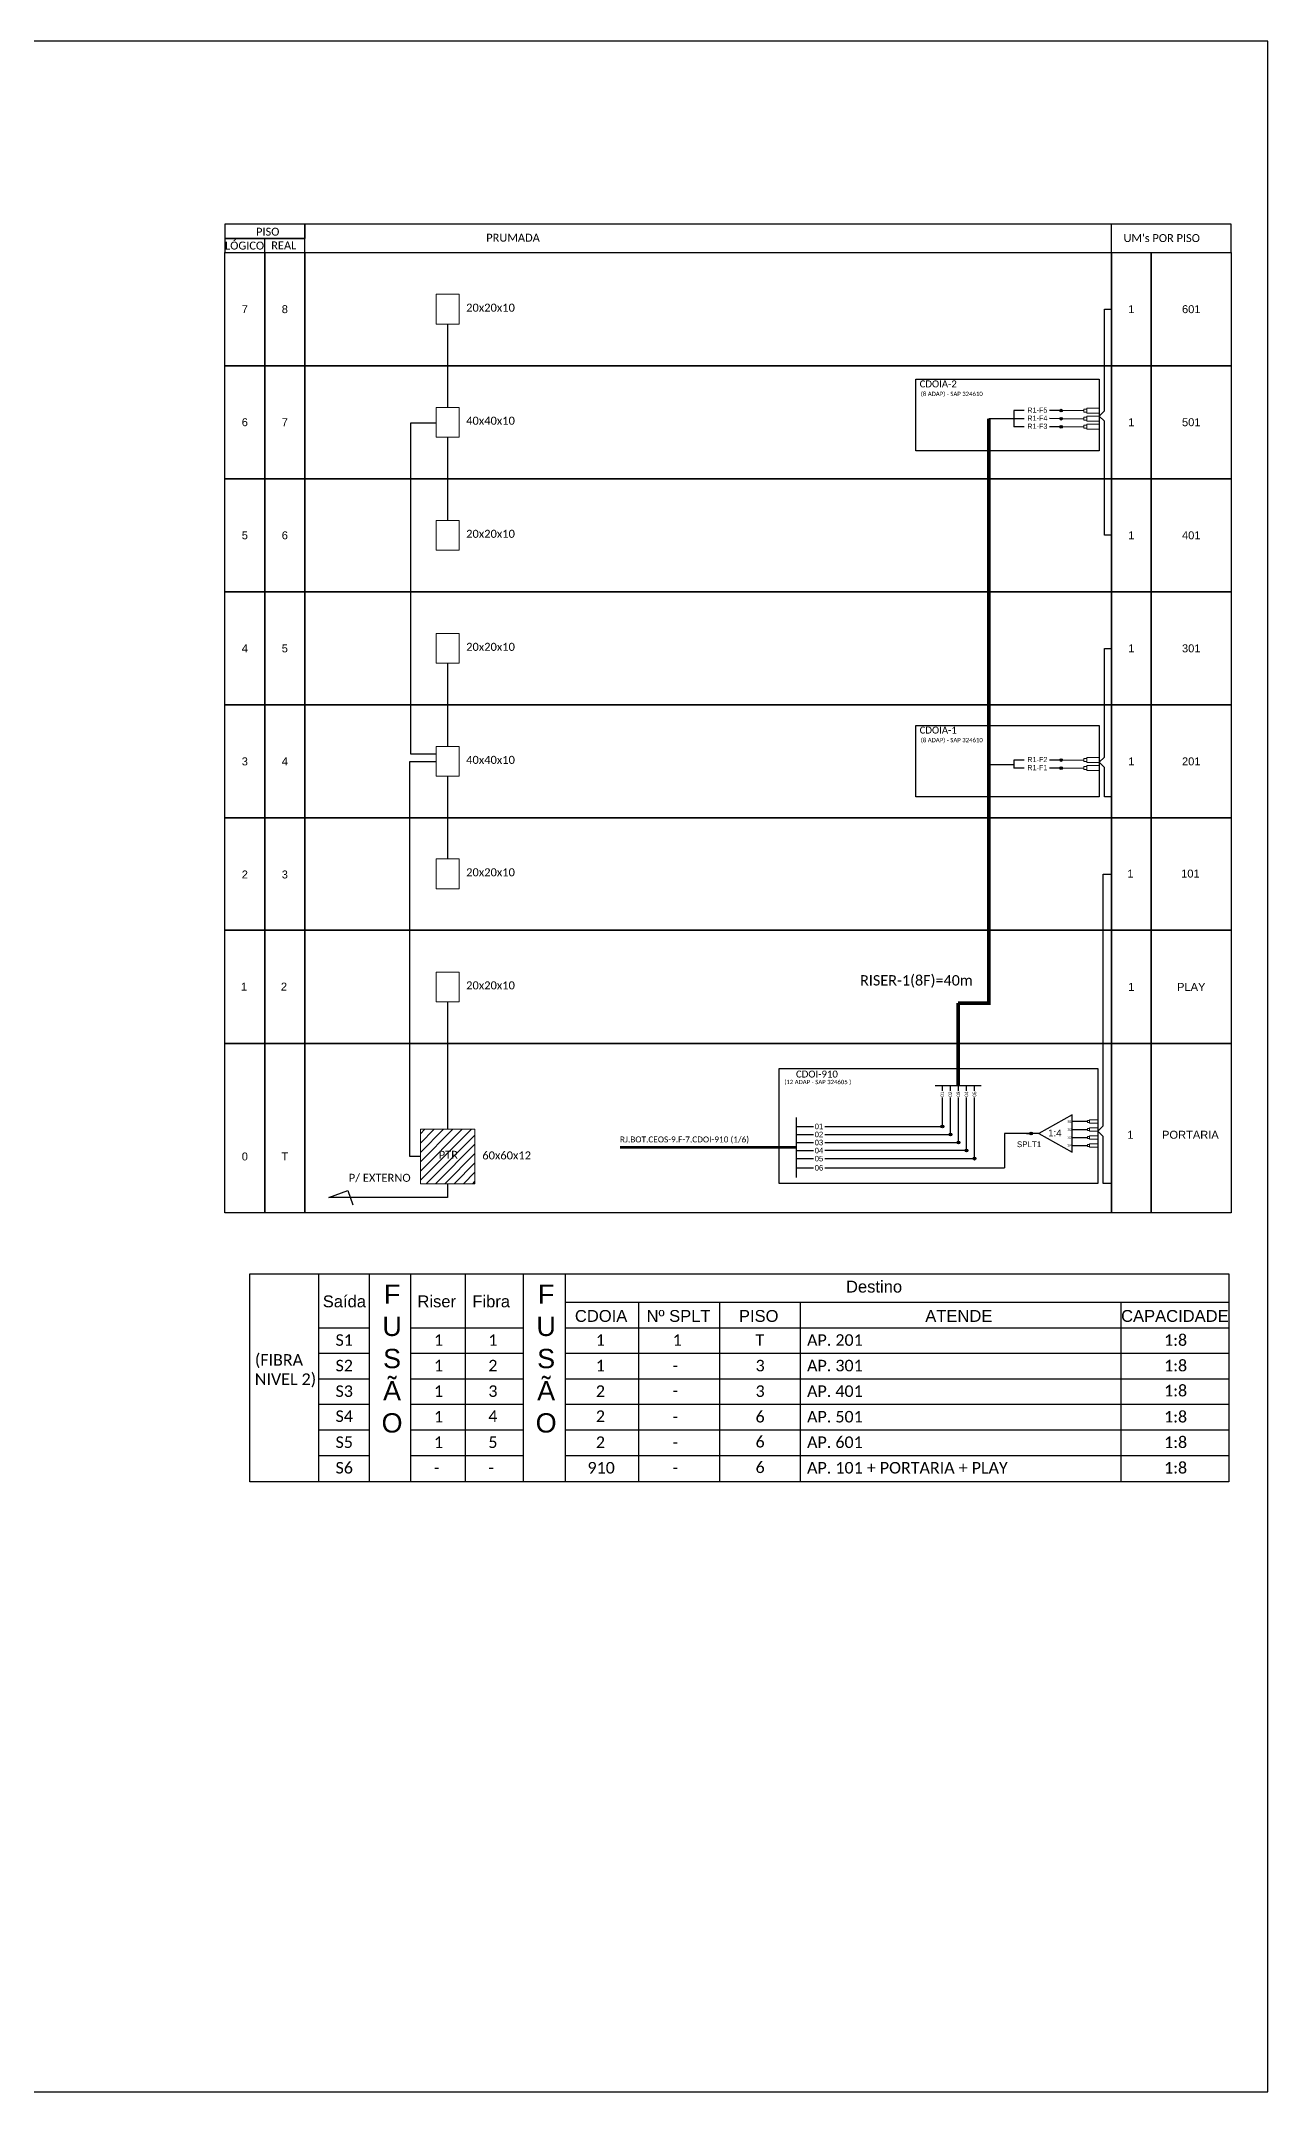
# Model space of a CAD drawing. Extents: x -89 to 749, y 705 to 1299.
# Drawn here: x 394 to 749, y 705 to 1299 of the extents above; entities that cross this region are included whole.
import ezdxf
from ezdxf.enums import TextEntityAlignment as Align

# ---------------------------------------------------------------- set-up
doc = ezdxf.new("R2010")
doc.units = 0
doc.styles.add('ARIAL', font='arial.ttf')
doc.styles.add('WMF-Calibri0', font='calibri.ttf')

# ---------------------------------------------------------------- blocks, each defined once
blk = doc.blocks.new('SPLT_1-4_SC-APC')
at = {"color": 1, "linetype": 'Continuous', "ltscale": 2.5}
for points in [[(-7.37, -1.53), (-17.04, -6.98), (-7.37, -12.43), (-7.37, -1.53)], [(-17.04, -6.98), (-19.26, -6.98)]]:
    blk.add_lwpolyline(points, dxfattribs=at)
at = {"color": 3, "linetype": 'Continuous', "ltscale": 2.5}
for points in [[(-2.99, -3.51), (-7.37, -3.51)], [(-7.37, -5.82), (-2.99, -5.82)], [(-7.37, -8.12), (-2.99, -8.12)], [(-7.37, -10.43), (-2.99, -10.43)]]:
    blk.add_lwpolyline(points, dxfattribs=at)
at = {"color": 3, "lineweight": 0}
for points in [[(-2.99, -3.22), (-2.41, -3.22), (-2.41, -3.8), (-2.99, -3.8)], [(-2.99, -5.53), (-2.41, -5.53), (-2.41, -6.1), (-2.99, -6.1)], [(-2.99, -7.84), (-2.41, -7.84), (-2.41, -8.41), (-2.99, -8.41)], [(-2.99, -10.14), (-2.41, -10.14), (-2.41, -10.72), (-2.99, -10.72)]]:
    blk.add_lwpolyline(points, close=True, dxfattribs=at)
for points in [[(-2.41, -3.02), (-2.41, -4)], [(-2.41, -3.02), (0, -3.02)], [(-2.41, -4), (0, -4)], [(-2.41, -5.32), (-2.41, -6.31)], [(-2.41, -5.32), (0, -5.32)], [(-2.41, -6.31), (0, -6.31)], [(-2.41, -7.63), (-2.41, -8.62)], [(-2.41, -7.63), (0, -7.63)], [(-2.41, -8.62), (0, -8.62)], [(-2.41, -9.94), (-2.41, -10.92)], [(-2.41, -9.94), (0, -9.94)], [(-2.41, -10.92), (0, -10.92)]]:
    blk.add_lwpolyline(points, dxfattribs=at)
at = {"color": 1, "style": 'ARIAL'}
for s, height, p in [('1:4', 2, (-14.35, -7.83)), ('S1', 0.75, (-8.74, -3.91)), ('S2', 0.75, (-8.74, -6.17)), ('S3', 0.75, (-8.74, -8.52)), ('S4', 0.75, (-8.74, -10.78))]:
    blk.add_text(s, height=height, dxfattribs=at).set_placement(p)

msp = doc.modelspace()

# ---------------------------------------------------------------- hatches: boundary and pattern name
h = msp.add_hatch(color=3)
h.dxf.hatch_style = 1
edge = h.paths.add_edge_path()
edge.add_arc((689.32, 1191.98), 0.385, 0, 360)
h = msp.add_hatch(color=3)
h.dxf.hatch_style = 1
edge = h.paths.add_edge_path()
edge.add_arc((689.32, 1189.64), 0.385, 0, 360)
h = msp.add_hatch(color=3)
h.dxf.hatch_style = 1
edge = h.paths.add_edge_path()
edge.add_arc((689.32, 1187.31), 0.385, 0, 360)
h = msp.add_hatch(color=3)
h.dxf.hatch_style = 1
edge = h.paths.add_edge_path()
edge.add_arc((689.32, 1090.78), 0.385, 0, 360)
h = msp.add_hatch(color=3)
h.dxf.hatch_style = 1
edge = h.paths.add_edge_path()
edge.add_arc((689.32, 1088.45), 0.385, 0, 360)
h = msp.add_hatch()
h.set_pattern_fill('ANSI31', color=1, scale=0.6)
h.set_pattern_definition([(45, (-164.3182, 3655.1288), (-1.3470384, 1.3470384), [])])
h.paths.add_polyline_path([(519.55, 983.87), (503.74, 983.87), (503.74, 968.07), (519.55, 968.07)])
h.paths.add_polyline_path([(508.48, 974.7), (515.28, 974.7), (515.28, 978.17), (508.48, 978.17)], flags=24)
h = msp.add_hatch(color=3)
h.dxf.hatch_style = 1
edge = h.paths.add_edge_path()
edge.add_arc((654.94, 984.67), 0.409, 0, 360)
h = msp.add_hatch(color=3)
h.dxf.hatch_style = 1
edge = h.paths.add_edge_path()
edge.add_arc((657.27, 982.34), 0.409, 0, 360)
h = msp.add_hatch(color=3)
h.dxf.hatch_style = 1
edge = h.paths.add_edge_path()
edge.add_arc((659.6, 980.01), 0.409, 0, 360)
h = msp.add_hatch(color=3)
h.dxf.hatch_style = 1
edge = h.paths.add_edge_path()
edge.add_arc((680.66, 982.62), 0.409, 0, 360)
h = msp.add_hatch(color=3)
h.dxf.hatch_style = 1
edge = h.paths.add_edge_path()
edge.add_arc((661.93, 977.68), 0.409, 0, 360)
h = msp.add_hatch(color=3)
h.dxf.hatch_style = 1
edge = h.paths.add_edge_path()
edge.add_arc((664.26, 975.35), 0.409, 0, 360)

# ---------------------------------------------------------------- linework, layer by layer
for p, q in [((488.93, 942), (488.93, 889.39)), ((516.76, 942), (516.76, 889.39)), ((533.56, 942), (533.56, 889.39)), ((545.64, 942), (545.64, 889.39)), ((488.93, 934.6), (488.93, 881.99)), ((516.76, 934.6), (516.76, 881.99)), ((533.56, 934.6), (533.56, 881.99)), ((545.64, 934.6), (545.64, 881.99)), ((566.9, 933.78), (566.9, 889.39)), ((590.34, 933.78), (590.34, 889.39)), ((613.73, 933.78), (613.73, 889.39)), ((706.62, 933.78), (706.62, 889.39)), ((566.9, 926.38), (566.9, 881.99)), ((590.34, 926.38), (590.34, 881.99)), ((613.73, 926.38), (613.73, 881.99)), ((706.62, 926.38), (706.62, 881.99))]:
    msp.add_line(p, q)
for points in [[(-89.32, 705.02), (749.25, 705.02), (749.25, 1299.02), (-89.32, 1299.02), (-89.32, 705.02)], [(458.69, 1237.73), (458.69, 1241.84)], [(470.26, 1237.73), (738.63, 1237.73), (738.63, 1245.96), (470.26, 1245.96), (470.26, 1245.96), (470.26, 1241.84)], [(703.88, 1237.73), (703.88, 1245.96)], [(654.94, 984.67), (654.94, 984.67), (654.94, 984.67)], [(657.27, 982.34), (657.27, 982.34), (657.27, 982.34)], [(680.66, 982.62), (680.66, 982.62), (680.66, 982.62)], [(659.6, 980.01), (659.6, 980.01), (659.6, 980.01)], [(661.93, 977.68), (661.93, 977.68), (661.93, 977.68)], [(664.26, 975.35), (664.26, 975.35), (664.26, 975.35)], [(474.24, 942), (474.24, 889.39)], [(501, 889.39), (501, 942)], [(474.24, 934.6), (474.24, 881.99)], [(501, 881.99), (501, 934.6)], [(545.64, 933.78), (737.92, 933.78)], [(474.24, 926.38), (488.93, 926.38)], [(501, 926.38), (533.56, 926.38)], [(545.64, 926.38), (737.92, 926.38)], [(474.24, 918.98), (488.93, 918.98)], [(501, 918.98), (533.56, 918.98)], [(545.64, 918.98), (737.92, 918.98)], [(474.24, 911.58), (488.93, 911.58)], [(501, 911.58), (533.56, 911.58)], [(545.64, 911.58), (737.92, 911.58)], [(474.24, 904.19), (488.93, 904.19)], [(501, 904.19), (533.56, 904.19)], [(545.64, 904.19), (737.92, 904.19)], [(474.24, 896.79), (488.93, 896.79)], [(501, 896.79), (533.56, 896.79)], [(545.64, 896.79), (737.92, 896.79)], [(474.24, 889.39), (488.93, 889.39)], [(501, 889.39), (533.56, 889.39)], [(545.64, 889.39), (737.92, 889.39)], [(545.64, 889.39), (737.92, 889.39)]]:
    msp.add_lwpolyline(points)
for points in [[(447.12, 1241.84), (470.26, 1241.84), (470.26, 1245.96), (447.12, 1245.96)], [(447.12, 1237.73), (470.26, 1237.73), (470.26, 1241.84), (447.12, 1241.84)], [(447.12, 1237.73), (458.69, 1237.73), (458.69, 1204.99), (447.12, 1204.99)], [(458.69, 1237.73), (470.26, 1237.73), (470.26, 1204.99), (458.69, 1204.99)], [(470.26, 1237.73), (703.88, 1237.73), (703.88, 1204.99), (470.26, 1204.99)], [(703.88, 1237.73), (715.45, 1237.73), (715.45, 1204.99), (703.88, 1204.99)], [(715.45, 1237.73), (738.6, 1237.73), (738.6, 1204.99), (715.45, 1204.99)], [(447.12, 1204.99), (458.69, 1204.99), (458.69, 1172.24), (447.12, 1172.24)], [(458.69, 1204.99), (470.26, 1204.99), (470.26, 1172.24), (458.69, 1172.24)], [(470.26, 1204.99), (703.88, 1204.99), (703.88, 1172.24), (470.26, 1172.24)], [(703.88, 1204.99), (715.45, 1204.99), (715.45, 1172.24), (703.88, 1172.24)], [(715.45, 1204.99), (738.6, 1204.99), (738.6, 1172.24), (715.45, 1172.24)], [(447.12, 1172.24), (458.69, 1172.24), (458.69, 1139.5), (447.12, 1139.5)], [(458.69, 1172.24), (470.26, 1172.24), (470.26, 1139.5), (458.69, 1139.5)], [(470.26, 1172.24), (703.88, 1172.24), (703.88, 1139.5), (470.26, 1139.5)], [(703.88, 1172.24), (715.45, 1172.24), (715.45, 1139.5), (703.88, 1139.5)], [(715.45, 1172.24), (738.6, 1172.24), (738.6, 1139.5), (715.45, 1139.5)], [(447.12, 1139.5), (458.69, 1139.5), (458.69, 1106.76), (447.12, 1106.76)], [(458.69, 1139.5), (470.26, 1139.5), (470.26, 1106.76), (458.69, 1106.76)], [(470.26, 1139.5), (703.88, 1139.5), (703.88, 1106.76), (470.26, 1106.76)], [(703.88, 1139.5), (715.45, 1139.5), (715.45, 1106.76), (703.88, 1106.76)], [(715.45, 1139.5), (738.6, 1139.5), (738.6, 1106.76), (715.45, 1106.76)], [(447.12, 1106.76), (458.69, 1106.76), (458.69, 1074.01), (447.12, 1074.01)], [(458.69, 1106.76), (470.26, 1106.76), (470.26, 1074.01), (458.69, 1074.01)], [(470.26, 1106.76), (703.88, 1106.76), (703.88, 1074.01), (470.26, 1074.01)], [(703.88, 1106.76), (715.45, 1106.76), (715.45, 1074.01), (703.88, 1074.01)], [(715.45, 1106.76), (738.6, 1106.76), (738.6, 1074.01), (715.45, 1074.01)], [(447.12, 1074.01), (458.69, 1074.01), (458.69, 1041.46), (447.12, 1041.46)], [(458.69, 1074.01), (470.26, 1074.01), (470.26, 1041.46), (458.69, 1041.46)], [(470.26, 1074.01), (703.88, 1074.01), (703.88, 1041.46), (470.26, 1041.46)], [(703.88, 1074.01), (715.45, 1074.01), (715.45, 1041.46), (703.88, 1041.46)], [(715.45, 1074.01), (738.6, 1074.01), (738.6, 1041.46), (715.45, 1041.46)], [(447.12, 1041.46), (458.69, 1041.46), (458.69, 1008.71), (447.12, 1008.71)], [(458.69, 1041.46), (470.26, 1041.46), (470.26, 1008.71), (458.69, 1008.71)], [(470.26, 1041.46), (703.88, 1041.46), (703.88, 1008.71), (470.26, 1008.71)], [(703.88, 1041.46), (715.45, 1041.46), (715.45, 1008.71), (703.88, 1008.71)], [(715.45, 1041.46), (738.6, 1041.46), (738.6, 1008.71), (715.45, 1008.71)], [(447.12, 1008.71), (458.69, 1008.71), (458.69, 959.6), (447.12, 959.6)], [(458.69, 1008.71), (470.26, 1008.71), (470.26, 959.6), (458.69, 959.6)], [(470.26, 1008.71), (703.88, 1008.71), (703.88, 959.6), (470.26, 959.6)], [(703.88, 1008.71), (715.45, 1008.71), (715.45, 959.6), (703.88, 959.6)], [(715.45, 1008.71), (738.6, 1008.71), (738.6, 959.6), (715.45, 959.6)], [(454.37, 942), (737.92, 942), (737.92, 881.77), (454.37, 881.77)]]:
    msp.add_lwpolyline(points, close=True)
at = {"color": 0, "lineweight": 0}
for points in [[(508.33, 1225.67), (514.95, 1225.67), (514.95, 1217.05), (508.33, 1217.05)], [(508.33, 1160.18), (514.95, 1160.18), (514.95, 1151.56), (508.33, 1151.56)], [(508.33, 1127.44), (514.95, 1127.44), (514.95, 1118.82), (508.33, 1118.82)], [(508.33, 1062.14), (514.95, 1062.14), (514.95, 1053.52), (508.33, 1053.52)], [(508.33, 1029.39), (514.95, 1029.39), (514.95, 1020.77), (508.33, 1020.77)]]:
    msp.add_lwpolyline(points, close=True, dxfattribs=at)
at = {"color": 3}
for points in [[(703.88, 1155.87), (701.94, 1155.87), (701.94, 1188.88), (700.37, 1190.38), (701.94, 1191.89), (701.94, 1221.36), (703.88, 1221.36)], [(511.64, 1217.05), (511.64, 1192.93)], [(508.33, 1092.47), (500.95, 1092.47), (500.95, 1188.47), (508.33, 1188.47)], [(511.64, 1184.31), (511.64, 1160.18)], [(703.88, 1080.12), (701.94, 1080.12), (701.94, 1088.61), (700.37, 1090.12), (701.94, 1091.63), (701.94, 1123.13), (703.88, 1123.13)], [(511.64, 1118.82), (511.64, 1094.7)], [(503.74, 975.97), (500.69, 975.97), (500.69, 1090.39), (508.33, 1090.39)], [(511.64, 1086.08), (511.64, 1062.14)], [(703.88, 968.12), (701.49, 968.12), (701.49, 981.78), (699.92, 983.29), (701.49, 984.8), (701.49, 1057.73), (703.88, 1057.73)], [(511.64, 1020.77), (511.64, 983.87)], [(612.55, 984.67), (617.6, 984.67)], [(620.91, 984.67), (654.94, 984.67)], [(652.82, 984.67), (654.94, 984.67)], [(679.35, 982.62), (680.66, 982.62)], [(511.64, 968.07), (511.64, 964.1), (485.69, 964.1), (477.19, 964.1), (482.69, 966.1), (484.21, 961.92)]]:
    msp.add_lwpolyline(points, dxfattribs=at)
at = {"color": 1}
for points in [[(647.24, 1201.06), (700.37, 1201.06), (700.37, 1180.38), (647.24, 1180.38)], [(647.24, 1100.8), (700.37, 1100.8), (700.37, 1080.12), (647.24, 1080.12)], [(607.69, 1001.43), (699.92, 1001.43), (699.92, 968.11), (607.69, 968.11)]]:
    msp.add_lwpolyline(points, close=True, dxfattribs=at)
at = {"color": 1, "lineweight": 0}
for points in [[(508.33, 1192.93), (514.95, 1192.93), (514.95, 1184.31), (508.33, 1184.31)], [(508.33, 1094.7), (514.95, 1094.7), (514.95, 1086.08), (508.33, 1086.08)], [(503.74, 983.87), (519.55, 983.87), (519.55, 968.07), (503.74, 968.07)]]:
    msp.add_lwpolyline(points, close=True, dxfattribs=at)
at = {"color": 5, "const_width": 1.1}
for points in [[(659.51, 1020.38), (659.51, 1020.38), (668.38, 1020.38), (668.38, 1189.64)], [(659.51, 996.55), (659.51, 1020.38)]]:
    msp.add_lwpolyline(points, dxfattribs=at)
at = {"color": 5}
for points in [[(675.64, 1189.64), (668.38, 1189.64)], [(675.64, 1191.98), (675.64, 1187.31)], [(678.6, 1191.98), (675.64, 1191.98)], [(678.6, 1189.64), (675.64, 1189.64)], [(689.32, 1191.98), (685.95, 1191.98)], [(689.32, 1189.64), (685.95, 1189.65)], [(678.6, 1187.31), (675.64, 1187.31)], [(689.32, 1187.31), (685.95, 1187.32)], [(675.64, 1089.38), (668.38, 1089.38)], [(675.64, 1090.78), (675.64, 1088.45)], [(678.6, 1090.78), (675.64, 1090.78)], [(678.6, 1088.45), (675.64, 1088.45)], [(689.32, 1090.78), (685.95, 1090.78)], [(689.32, 1088.45), (685.95, 1088.45)], [(652.83, 996.55), (666.2, 996.55)], [(654.94, 994.96), (654.94, 996.55)], [(654.94, 984.67), (654.94, 993)], [(657.27, 994.96), (657.27, 996.55)], [(657.27, 982.34), (657.27, 982.34), (657.27, 993)], [(659.6, 994.96), (659.6, 996.55)], [(659.6, 980.01), (659.6, 980.01), (659.6, 993)], [(661.93, 994.96), (661.93, 996.55)], [(661.93, 977.68), (661.93, 977.68), (661.93, 993)], [(664.26, 994.96), (664.26, 996.55)], [(664.26, 975.35), (664.26, 975.35), (664.26, 993)], [(642.12, 982.34), (642.12, 982.34)], [(612.55, 977.68), (617.6, 977.68)], [(661.93, 977.68), (620.91, 977.68)]]:
    msp.add_lwpolyline(points, dxfattribs=at)
at = {"color": 3, "lineweight": 0}
for points in [[(689.32, 1191.98), (695.88, 1191.98)], [(689.32, 1189.64), (695.88, 1189.64)], [(696.75, 1192.72), (700.37, 1192.72)], [(696.75, 1191.24), (696.75, 1192.72)], [(696.75, 1191.24), (700.37, 1191.24)], [(696.75, 1190.38), (700.37, 1190.38)], [(696.75, 1188.9), (696.75, 1190.38)], [(696.75, 1188.9), (700.37, 1188.9)], [(696.75, 1188.05), (700.37, 1188.05)], [(696.75, 1186.57), (696.75, 1188.05)], [(689.32, 1187.31), (695.88, 1187.31)], [(696.75, 1186.57), (700.37, 1186.57)], [(689.32, 1090.78), (695.88, 1090.78)], [(689.32, 1088.45), (695.88, 1088.45)], [(696.75, 1091.52), (700.37, 1091.52)], [(696.75, 1090.04), (696.75, 1091.52)], [(696.75, 1090.04), (700.37, 1090.04)], [(696.75, 1089.19), (700.37, 1089.19)], [(696.75, 1087.71), (696.75, 1089.19)], [(696.75, 1087.71), (700.37, 1087.71)]]:
    msp.add_lwpolyline(points, dxfattribs=at)
for points in [[(695.88, 1191.55), (696.75, 1191.55), (696.75, 1192.4), (695.88, 1192.4)], [(695.88, 1189.21), (696.75, 1189.21), (696.75, 1190.07), (695.88, 1190.07)], [(695.88, 1186.88), (696.75, 1186.88), (696.75, 1187.74), (695.88, 1187.74)], [(695.88, 1090.35), (696.75, 1090.35), (696.75, 1091.21), (695.88, 1091.21)], [(695.88, 1088.02), (696.75, 1088.02), (696.75, 1088.88), (695.88, 1088.88)]]:
    msp.add_lwpolyline(points, close=True, dxfattribs=at)
at = {"color": 1}
for points in [[(612.56, 987.28), (612.56, 969.87)], [(612.55, 975.35), (617.6, 975.34)], [(620.91, 975.34), (664.26, 975.35)]]:
    msp.add_lwpolyline(points, dxfattribs=at)
at = {"color": 2}
for points in [[(612.55, 982.34), (617.6, 982.34)], [(620.91, 982.34), (657.27, 982.34)]]:
    msp.add_lwpolyline(points, dxfattribs=at)
at = {"color": 204}
for points in [[(680.66, 982.62), (672.92, 982.62), (672.92, 972.68)], [(612.56, 972.68), (617.6, 972.68)], [(620.91, 972.68), (672.92, 972.68)]]:
    msp.add_lwpolyline(points, dxfattribs=at)
at = {"color": 1, "const_width": 0.8}
msp.add_lwpolyline([(612.55, 978.58), (561.55, 978.58)], dxfattribs=at)
at = {"color": 7}
for points in [[(612.55, 980.01), (617.6, 980.01)], [(620.91, 980.01), (659.6, 980.01)]]:
    msp.add_lwpolyline(points, dxfattribs=at)
at = {"color": 3}
for centre, radius in [((689.32, 1191.98), 0.385), ((689.32, 1189.64), 0.385), ((689.32, 1187.31), 0.385), ((689.32, 1090.78), 0.385), ((689.32, 1088.45), 0.385), ((661.93, 977.68), 0.409), ((664.26, 975.35), 0.409)]:
    msp.add_circle(centre, radius, dxfattribs=at)
for centre in [(654.94, 984.67), (657.27, 982.34), (659.6, 980.01), (680.66, 982.62)]:
    msp.add_circle(centre, 0.409)
for p in [(447.12, 1204.99), (447.12, 1172.24), (447.12, 1139.5), (447.12, 1106.76), (447.12, 1074.01), (447.12, 1041.46), (447.12, 1008.71)]:
    msp.add_point(p)

# ---------------------------------------------------------------- block references
msp.add_blockref('SPLT_1-4_SC-APC', (699.92, 989.6), dxfattribs=at)

# ---------------------------------------------------------------- texts
at = {"style": 'WMF-Calibri0'}
for s, height, p in [('  LÓGICO', 2.3, (445.53, 1238.63)), ('     PISO', 2.3, (452.08, 1242.65)), ('PRUMADA', 2.3, (522.82, 1240.91)), ("UM's POR PISO", 2.3, (707.41, 1240.8)), ('    REAL', 2.3, (457.3, 1238.68)), ('20x20x10', 2.317, (517.01, 1220.64)), ('20x20x10', 2.317, (517.01, 1155.15)), ('20x20x10', 2.317, (517.01, 1122.41)), ('20x20x10', 2.317, (517.01, 1057.11)), ('20x20x10', 2.317, (517.01, 1024.36)), ('PTR', 2.317, (509.05, 975.29)), ('60x60x12', 2.317, (521.68, 975.11)), ('P/ EXTERNO', 2.317, (483, 968.63))]:
    msp.add_text(s, height=height, dxfattribs=at).set_placement(p)
at = {"style": 'ARIAL'}
for s, height, p in [('7', 2.3, (452.9, 1221.36)), ('8', 2.3, (464.48, 1221.36)), ('1', 2.3, (709.66, 1221.36)), ('601', 2.3, (727.02, 1221.36)), ('6', 2.3, (452.9, 1188.62)), ('7', 2.3, (464.48, 1188.62)), ('1', 2.3, (709.66, 1188.62)), ('501', 2.3, (727.02, 1188.62)), ('5', 2.3, (452.9, 1155.87)), ('6', 2.3, (464.48, 1155.87)), ('1', 2.3, (709.66, 1155.87)), ('401', 2.3, (727.02, 1155.87)), ('4', 2.3, (452.9, 1123.13)), ('5', 2.3, (464.48, 1123.13)), ('1', 2.3, (709.66, 1123.13)), ('301', 2.3, (727.02, 1123.13)), ('3', 2.3, (452.9, 1090.39)), ('4', 2.3, (464.48, 1090.39)), ('1', 2.3, (709.66, 1090.39)), ('201', 2.3, (727.02, 1090.39)), ('2', 2.3, (452.9, 1057.64)), ('3', 2.3, (464.48, 1057.64)), ('1', 2.3, (709.42, 1057.89)), ('101', 2.3, (726.78, 1057.89)), ('1', 2.3, (452.66, 1025.15)), ('2', 2.3, (464.23, 1025.15)), ('1', 2.3, (709.66, 1025.08)), ('PLAY', 2.3, (727.02, 1025.08)), ('01', 1.596, (619.19, 984.67)), ('02', 1.596, (619.19, 982.34)), ('03', 1.596, (619.19, 980.01)), ('1', 2.3, (709.41, 982.26)), ('PORTARIA', 2.3, (726.77, 982.26)), ('0', 2.3, (452.9, 975.97)), ('T', 2.3, (464.48, 975.97)), ('04', 1.596, (619.19, 977.68)), ('05', 1.596, (619.19, 975.34)), ('06', 1.596, (619.2, 972.68)), ('Destino', 3.43, (635.15, 938.27)), ('Saída', 3.43, (481.73, 934)), ('Riser', 3.43, (508.49, 934)), ('Fibra', 3.43, (524.25, 934)), ('CDOIA', 3.43, (556.09, 929.78)), ('Nº SPLT', 3.43, (578.52, 929.78)), ('PISO', 3.43, (601.74, 929.78)), ('ATENDE', 3.43, (659.7, 929.78)), ('CAPACIDADE', 3.43, (722.28, 929.78))]:
    msp.add_text(s, height=height, dxfattribs=at).set_placement(p, align=Align.MIDDLE_CENTER)
at = {"color": 1, "style": 'WMF-Calibri0'}
for s, height, p in [('CDOIA-2', 2, (648.35, 1198.72)), ('40x40x10', 2.317, (517.01, 1187.9)), ('CDOIA-1', 2, (648.35, 1098.45)), ('40x40x10', 2.317, (517.01, 1089.67)), ('CDOI-910', 2, (612.54, 998.83)), ('RJ.BOT.CEOS-9.F-7.CDOI-910 (1/6)', 1.7248, (561.55, 980.03))]:
    msp.add_text(s, height=height, dxfattribs=at).set_placement(p)
for s, p in [('(8 ADAP) - SAP 324610', (657.66, 1196.2)), ('(8 ADAP) - SAP 324610', (657.66, 1095.93)), ('(12 ADAP - SAP 324605 )', (618.85, 996.91))]:
    msp.add_text(s, height=1.25, dxfattribs=at).set_placement(p, align=Align.CENTER)
at = {"color": 5, "style": 'ARIAL'}
for s, p in [('R1-F5', (682.44, 1192.12)), ('R1-F4', (682.44, 1189.79)), ('R1-F3', (682.44, 1187.46)), ('R1-F2', (682.44, 1090.92)), ('R1-F1', (682.44, 1088.59))]:
    msp.add_text(s, height=1.5, dxfattribs=at).set_placement(p, align=Align.MIDDLE_CENTER)
at = {"color": 5, "style": 'WMF-Calibri0'}
msp.add_text('RISER-1(8F)=40m', height=3, dxfattribs=at).set_placement((631.1, 1025.48))
at = {"style": 'ARIAL'}
for s, p in [('01', (654.91, 994.01)), ('02', (657.24, 994.01)), ('03', (659.57, 994.01)), ('04', (661.91, 994.01)), ('05', (664.24, 994.01))]:
    msp.add_text(s, height=1, rotation=90, dxfattribs=at).set_placement(p, align=Align.MIDDLE_CENTER)
msp.add_text('SPLT1', height=1.65, dxfattribs=at).set_placement((680.05, 978.67), align=Align.CENTER)
at = {"color": 7, "style": 'WMF-Calibri0'}
for s, height, p in [('S1', 3.342, (479.17, 921.13)), ('1', 3.34, (507.67, 921.13)), ('1', 3.34, (523.43, 921.13)), ('1', 3.34, (554.57, 921.13)), ('1', 3.34, (576.8, 921.13)), ('T', 3.34, (600.83, 921.13)), ('AP. 201', 3.342, (615.75, 921.13)), ('1:8', 3.342, (719.15, 921.13)), ('S2', 3.342, (479.17, 913.73)), ('1', 3.34, (507.67, 913.73)), ('2', 3.34, (523.43, 913.73)), ('1', 3.34, (554.57, 913.73)), ('-', 3.34, (576.8, 913.73)), ('3', 3.34, (600.83, 913.73)), ('AP. 301', 3.342, (615.75, 913.73)), ('1:8', 3.342, (719.15, 913.73)), ('S3', 3.342, (479.17, 906.33)), ('1', 3.34, (507.67, 906.33)), ('3', 3.34, (523.43, 906.33)), ('2', 3.34, (554.57, 906.33)), ('3', 3.34, (600.83, 906.33)), ('AP. 401', 3.342, (615.75, 906.33)), ('1:8', 3.342, (719.15, 906.48)), ('-', 3.34, (576.8, 906.48)), ('S4', 3.342, (479.17, 899.08)), ('1', 3.34, (507.67, 898.93)), ('4', 3.34, (523.43, 899.08)), ('2', 3.34, (554.57, 899.08)), ('-', 3.34, (576.8, 898.93)), ('6', 3.34, (600.83, 898.93)), ('AP. 501', 3.342, (615.75, 898.93)), ('1:8', 3.342, (719.15, 898.93)), ('S5', 3.342, (479.17, 891.54)), ('1', 3.34, (507.67, 891.54)), ('5', 3.34, (523.43, 891.54)), ('2', 3.34, (554.57, 891.54)), ('-', 3.34, (576.8, 891.54)), ('6', 3.34, (600.83, 891.68)), ('AP. 601', 3.342, (615.75, 891.54)), ('1:8', 3.342, (719.15, 891.54)), ('S6', 3.342, (479.17, 884.14)), ('-', 3.34, (507.67, 884.14)), ('-', 3.34, (523.43, 884.14)), ('910', 3.342, (552.14, 884.14)), ('-', 3.34, (576.8, 884.14)), ('6', 3.34, (600.83, 884.28)), ('AP. 101 + PORTARIA + PLAY ', 3.3418, (615.75, 884.14)), ('1:8', 3.342, (719.15, 884.14))]:
    msp.add_text(s, height=height, dxfattribs=at).set_placement(p)
at = {"char_height": 5.59, "width": 2.9269, "attachment_point": 2, "style": 'ARIAL'}
for insert in [(495.54, 938.88), (540.17, 938.88)]:
    msp.add_mtext('F\\PU\\PS\\PÃ\\PO', dxfattribs=dict(at, insert=insert))
at = {"color": 7, "insert": (455.8, 918.72), "char_height": 3.3418, "width": 18.9644, "attachment_point": 1, "style": 'WMF-Calibri0'}
msp.add_mtext('(FIBRA NIVEL 2)', dxfattribs=at)

doc.saveas('drawing.dxf')
